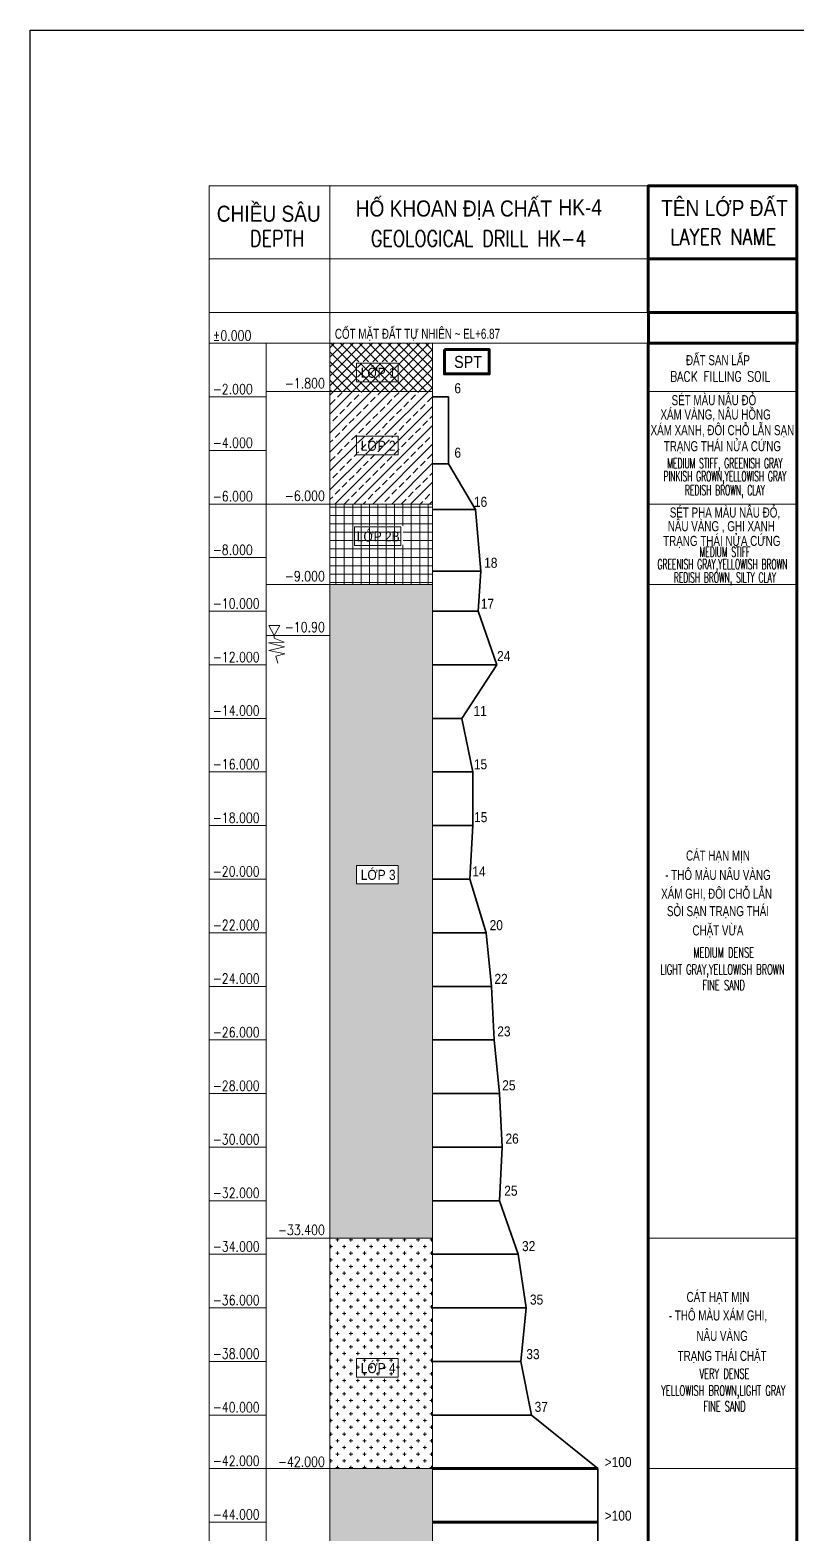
# Model space of a CAD drawing. Header units: millimetres. Extents: x -2123450 to -961021, y -260876 to 649159.
# Drawn here: x -1527985 to -1499377, y -104146 to -48019 of the extents above; entities that cross this region are included whole.
import ezdxf
from ezdxf.enums import TextEntityAlignment as Align

# ---------------------------------------------------------------- set-up
doc = ezdxf.new("R2010")
doc.units = ezdxf.units.MM
doc.header["$LTSCALE"] = 1000
doc.header["$MEASUREMENT"] = 0
doc.linetypes.add('DASHED', pattern=[19.05, 12.7, -6.35])
doc.layers.get('0').update_dxf_attribs({"linetype": 'CONTINUOUS'})
doc.layers.get('DEFPOINTS').update_dxf_attribs({"linetype": 'CONTINUOUS'})
for name, color, linetype, lineweight in [('NDC_S_CONTINUOUS', 3, 'CONTINUOUS', 20), ('NDC_S_DIM', 1, 'CONTINUOUS', 9), ('NDC_S_ENG TEXT', 2, 'CONTINUOUS', 9), ('NDC_S_FOUNDATION NAME', 7, 'CONTINUOUS', 20), ('NDC_S_HATCH MATERIAL', 8, 'CONTINUOUS', 13), ('NDC_S_LEVEL TEXT', 7, 'CONTINUOUS', 20), ('NDC_S_PILE ON FOUNDATION PLAN', 9, 'DASHED', 9), ('NDC_S_REBAR', 4, 'CONTINUOUS', 35), ('NDC_S_VN TITLE', 6, 'CONTINUOUS', 9)]:
    doc.layers.add(name, color=color, linetype=linetype, lineweight=lineweight)
doc.layers.add('TEXT', color=7, linetype='CONTINUOUS')
doc.styles.add('NDC_ARIAL', font='arial.ttf', dxfattribs={"width": 0.8})
doc.styles.add('NDC_ROMANS', font='romans.shx', dxfattribs={"width": 0.8, "bigfont": 'vns.shx'})
doc.styles.get("Standard").update_dxf_attribs({"font": 'romans.shx', "bigfont": 'vns.shx'})

# ---------------------------------------------------------------- blocks, each defined once
blk = doc.blocks.new('HK4')
at = {"layer": 'NDC_S_HATCH MATERIAL'}
h = blk.add_hatch(dxfattribs=at)
h.set_pattern_fill('ANSI37', color=256, scale=2000)
h.set_pattern_definition([(45, (599674.7, -615917.2), (-176.776695, 176.776695), []), (135, (599674.7, -615917.2), (-176.776695, -176.776695), [])])
h.paths.add_polyline_path([(8333, 0), (4509, 0), (4509, -1800), (8333, -1800)])
h.paths.add_polyline_path([(5495, -1439), (5495, -746), (7052, -746), (7052, -1439)], flags=16)
h.paths.add_polyline_path([(5542, -1412), (7077, -1412), (7077, -697), (5542, -697)], flags=16)
h = blk.add_hatch(dxfattribs=at)
h.set_pattern_fill('ANSI33', color=256, scale=2000)
h.set_pattern_definition([(45, (599674.7, -615917.2), (-353.5534, 353.5534), []), (45, (600028.26, -615917.2), (-353.5534, 353.5534), [250, -125])])
h.paths.add_polyline_path([(8333, -1800), (4509, -1800), (4509, -6000), (8333, -6000)])
h.paths.add_polyline_path([(7052, -3470), (7052, -4163), (5495, -4163), (5495, -3470)], flags=16)
h.paths.add_polyline_path([(5542, -4135), (7077, -4135), (7077, -3421), (5542, -3421)], flags=16)
h = blk.add_hatch(dxfattribs=at)
h.set_pattern_fill('NET', color=256, scale=2500, pattern_type=2)
h.set_pattern_definition([(0, (599674.7, -518011.1), (0, 312.5), []), (90, (599674.7, -518011.1), (-312.5, 2e-14), [])])
h.paths.add_polyline_path([(8333, -6000), (4509, -6000), (4509, -9000), (8333, -9000)])
h.paths.add_polyline_path([(5429, -7549), (5429, -6856), (7149, -6856), (7149, -7549)], flags=16)
h.paths.add_polyline_path([(5381, -7521), (7238, -7521), (7238, -6807), (5381, -6807)], flags=16)
h = blk.add_hatch(dxfattribs=at)
h.set_pattern_fill('AR-SAND', color=256, scale=100)
h.set_pattern_definition([(37.5, (599674.71, -615917.2), (-6.299336, 192.682377), [0, -152, 0, -170, 0, -162.5]), (7.5, (599674.7, -615917.2), (176.97767, 282.21461), [0, -82, 0, -137, 0, -52.5]), (327.5, (599551.7, -615917.2), (311.414186, 0.565905), [0, -50, 0, -180, 0, -235]), (317.5, (599551.7, -615917.2), (300.61266, 87.76756), [0, -25, 0, -118, 0, -135])])
h.paths.add_polyline_path([(8333, -9000), (4509, -9000), (4509, -33400), (8333, -33400)])
h.paths.add_polyline_path([(7052, -19485), (7052, -20177), (5495, -20177), (5495, -19485)], flags=16)
h = blk.add_hatch(dxfattribs=at)
h.set_pattern_fill('CROSS', color=256, scale=1000)
h.set_pattern_definition([(0, (599674.7, -615917.2), (250, 250), [125, -375]), (90, (599737.2, -615979.7), (-250, 250), [125, -375])])
h.paths.add_polyline_path([(8333, -33400), (4509, -33400), (4509, -42000), (8333, -42000)])
h.paths.add_polyline_path([(7052, -37893), (7052, -38586), (5495, -38586), (5495, -37893)], flags=16)
h.paths.add_polyline_path([(5542, -38558), (7077, -38558), (7077, -37844), (5542, -37844)], flags=16)
h = blk.add_hatch(dxfattribs=at)
h.set_pattern_fill('GRAVEL', color=256, scale=1000)
h.set_pattern_definition([(228.012788, (383067.294, -436211.084), (-8000, -9000), [134.536, -13319.088]), (184.969741, (382977.294, -436311.084), (12000, 1000), [230.868, -22855.9248]), (132.510447, (382747.294, -436331.084), (10000, -11000), [162.788, -16116.0326]), (267.273689, (382357.294, -436581.084), (1000, 20000), [210.238, -20813.558]), (292.833654, (382347.294, -436791.084), (-5000, 12000), [206.155, -20409.3731]), (357.273689, (382427.294, -436981.084), (-20000, 1000), [210.238, -20813.558]), (37.6942405, (382637.294, -436991.084), (-13000, -10000), [278.029, -27524.8485]), (72.255328, (382857.294, -436821.084), (7000, 22000), [262.488, -25986.3215]), (121.429566, (382937.294, -436571.084), (-8000, 13000), [210.95, -20884.0731]), (175.236358, (382827.29, -436391.08), (11000, -1000), [240.832, -11800.7626]), (222.397438, (382587.294, -436371.084), (-12000, -11000), [311.448, -30833.375]), (138.814075, (383347.29, -436591.08), (-7000, 6000), [106.301, -10523.8448]), (171.469234, (383267.294, -436521.084), (13000, -2000), [202.237, -20021.5114]), (225, (383067.3, -436491.1), (-1e-13, -1000), [141.421, -1272.7926]), (203.19859, (382997.3, -436371.08), (5000, 2000), [76.158, -7539.6151]), (291.80141, (382927.3, -436401.08), (-1000, 3000), [107.703, -5277.4618]), (30.963757, (382967.3, -436501.08), (3000, 2000), [174.929, -5656.0229]), (161.56505, (383117.3, -436411.08), (2000, -1000), [126.491, -3035.7867]), (16.38954, (382347.294, -436401.084), (10000, 3000), [177.2, -17542.8451]), (70.346176, (382517.294, -436351.084), (-4000, -11000), [148.661, -14717.4077]), (293.19859, (383117.3, -436211.08), (-2000, 5000), [152.315, -7463.4581]), (343.61046, (383177.294, -436351.084), (-10000, 3000), [177.2, -17542.8451]), (339.443955, (382347.29, -437021.08), (-5000, 2000), [170.88, -8373.1237]), (294.77514, (382507.294, -437081.084), (-5000, 11000), [143.178, -14174.643]), (66.80141, (383127.3, -437211.08), (2000, 5000), [152.315, -7463.4581]), (17.354025, (383187.294, -437071.084), (-13000, -4000), [167.631, -16595.4236]), (69.443955, (382637.29, -437211.08), (-2000, -5000), [85.44, -8458.5637]), (101.309932, (383067.3, -437211.08), (-1000, 4000), [50.99, -5048.0295]), (165.963757, (383057.3, -437161.08), (3000, -1000), [206.155, -3916.9506]), (186.009006, (382857.294, -437111.084), (10000, 1000), [191.05, -18913.9232]), (303.69007, (382967.3, -436591.08), (-1000, 2000), [144.222, -3461.3293]), (353.157227, (383047.294, -436711.084), (17000, -2000), [251.794, -24927.5626]), (60.945396, (383297.29, -436741.08), (-4000, -7000), [102.956, -10192.6741]), (90, (383347.3, -436651.1), (-1000, 1000), [60, -940]), (120.256437, (382837.294, -437081.084), (4000, -7000), [138.924, -13753.52]), (48.012788, (382767.294, -436961.084), (8000, 9000), [269.072, -13184.552]), (0, (382947.3, -436761.1), (1000, 1000), [260, -740]), (325.304846, (383207.294, -436761.084), (10000, -7000), [158.114, -15653.2743]), (254.054604, (383337.3, -436851.08), (-1000, -4000), [145.602, -7134.5079]), (207.645975, (383297.294, -436991.084), (-19000, -10000), [237.065, -23469.4742]), (175.426079, (383087.294, -437101.084), (-13000, 1000), [250.799, -24829.0734])])
h.paths.add_polyline_path([(7175, -49467), (7175, -50132), (7201, -50132), (7201, -49418), (5665, -49418), (5665, -49467)], flags=16)
h.paths.add_polyline_path([(5618, -50160), (5618, -49467), (7175, -49467), (7175, -50160)], flags=16)
h.paths.add_polyline_path([(8333, -42000), (4509, -42000), (4509, -67200), (8333, -67200)])
at = {"layer": 'NDC_S_CONTINUOUS'}
for p, q in [((4509, -67200), (4509, 5871)), ((16380, 1149), (16380, 5871)), ((0, -67200), (0, 0)), ((2130, 0), (0, 0)), ((2130, -67200), (2130, 0)), ((16381, -67199), (16380, 0)), ((8333, -67200), (8333, 0)), ((2130, -2000), (0, -2000)), ((4509, -1800), (2130, -1800)), ((8333, -1800), (4509, -1800)), ((2130, -4000), (0, -4000)), ((2130, -6000), (0, -6000)), ((4509, -6000), (2130, -6000)), ((8333, -6000), (4509, -6000)), ((8333, -6000), (4509, -6000)), ((2130, -8000), (0, -8000)), ((4509, -9000), (2130, -9000)), ((8333, -9000), (4509, -9000)), ((8333, -9000), (4509, -9000)), ((2130, -10000), (0, -10000)), ((2130, -12000), (0, -12000)), ((2130, -14000), (0, -14000)), ((2130, -16000), (0, -16000)), ((2130, -18000), (0, -18000)), ((2130, -20000), (0, -20000)), ((2130, -22000), (0, -22000)), ((2130, -24000), (0, -24000)), ((2130, -26000), (0, -26000)), ((2130, -28000), (0, -28000)), ((2130, -30000), (0, -30000)), ((2130, -32000), (0, -32000)), ((4509, -33400), (2130, -33400)), ((8333, -33400), (4509, -33400)), ((2130, -34000), (0, -34000)), ((2130, -36000), (0, -36000)), ((2130, -38000), (0, -38000)), ((2130, -40000), (0, -40000)), ((2130, -42000), (0, -42000)), ((4509, -42000), (2130, -42000)), ((8333, -42000), (4509, -42000)), ((2130, -44000), (0, -44000))]:
    blk.add_line(p, q, dxfattribs=at)
at = {"layer": 'NDC_S_CONTINUOUS', "lineweight": 100}
for p, q in [((8333, -42000), (14508, -42000)), ((8333, -44000), (14508, -44000))]:
    blk.add_line(p, q, dxfattribs=at)
at = {"layer": 'NDC_S_CONTINUOUS'}
for points in [[(4509, 3150), (0, 3150), (0, 5871), (4509, 5871)], [(16380, 3150), (4509, 3150), (4509, 5871), (16380, 5871)], [(4509, 1149), (0, 1149), (0, 3150), (4509, 3150)], [(16380, 1149), (4509, 1149), (4509, 3150), (16380, 3150)], [(4509, 0), (0, 0), (0, 1149), (4509, 1149)], [(16380, 0), (4509, 0), (4509, 1149), (16380, 1149)]]:
    blk.add_lwpolyline(points, close=True, dxfattribs=at)
at = {"layer": 'NDC_S_CONTINUOUS', "lineweight": 100}
blk.add_lwpolyline([(8779, -233), (10450, -233), (10450, -1145), (8779, -1145)], close=True, dxfattribs=at)
at = {"layer": 'NDC_S_DIM'}
for points in [[(5495, -746), (7052, -746), (7052, -1439), (5495, -1439)], [(5495, -3470), (7052, -3470), (7052, -4163), (5495, -4163)], [(5429, -6856), (7149, -6856), (7149, -7549), (5429, -7549)], [(5495, -19485), (7052, -19485), (7052, -20177), (5495, -20177)], [(5495, -37893), (7052, -37893), (7052, -38586), (5495, -38586)]]:
    blk.add_lwpolyline(points, close=True, dxfattribs=at)
at = {"layer": 'NDC_S_PILE ON FOUNDATION PLAN', "linetype": 'Continuous'}
blk.add_line((4509, -10900), (2130, -10900), dxfattribs=at)
for points in [[(2224, -10528), (2633, -10528), (2429, -10900), (2224, -10528)], [(2429, -10900), (2429, -11006), (2806, -11150), (2217, -11184), (2809, -11333), (2234, -11464), (2819, -11593), (2494, -11676), (2559, -11933)]]:
    blk.add_lwpolyline(points, dxfattribs=at)
at = {"layer": 'NDC_S_REBAR', "color": 3}
for p, q in [((8333, -2000), (8933, -2000)), ((8933, -2000), (8933, -4500)), ((8333, -4500), (8933, -4500)), ((8933, -4500), (9933, -6200)), ((8333, -6200), (9933, -6200)), ((9933, -6200), (10133, -8500)), ((8333, -8500), (10133, -8500)), ((10133, -8500), (10033, -10000)), ((8333, -10000), (10033, -10000)), ((10033, -10000), (10733, -12000)), ((8333, -12000), (10733, -12000)), ((10733, -12000), (9433, -14000)), ((8333, -14000), (9433, -14000)), ((9433, -14000), (9833, -16000)), ((8333, -16000), (9833, -16000)), ((9833, -16000), (9833, -18000)), ((8333, -18000), (9833, -18000)), ((9833, -18000), (9733, -20000)), ((8333, -20000), (9733, -20000)), ((9733, -20000), (10333, -22000)), ((8333, -22000), (10333, -22000)), ((10333, -22000), (10533, -24000)), ((8333, -24000), (10533, -24000)), ((10533, -24000), (10633, -26000)), ((8333, -26000), (10633, -26000)), ((10633, -26000), (10833, -28000)), ((8333, -28000), (10833, -28000)), ((10833, -28000), (10933, -30000)), ((8333, -30000), (10933, -30000)), ((10933, -30000), (10833, -32000)), ((8333, -32000), (10833, -32000)), ((10833, -32000), (11533, -34000)), ((8333, -34000), (11533, -34000)), ((11533, -34000), (11833, -36000)), ((8333, -36000), (11833, -36000)), ((11833, -36000), (11633, -38000)), ((8333, -38000), (11633, -38000)), ((11633, -38000), (12033, -40000)), ((8333, -40000), (12033, -40000)), ((12033, -40000), (14508, -42000)), ((14508, -42000), (14508, -66000))]:
    blk.add_line(p, q, dxfattribs=at)
at = {"layer": 'NDC_S_ENG TEXT', "style": 'NDC_ROMANS', "width": 0.8}
for s, p in [('%%P0.000', (137, 102)), ('-2.000', (137, -1898)), ('-4.000', (137, -3898)), ('-6.000', (137, -5898)), ('-8.000', (137, -7898)), ('-10.000', (137, -9898)), ('-12.000', (137, -11898)), ('-14.000', (137, -13898)), ('-16.000', (137, -15898)), ('-18.000', (137, -17898)), ('-20.000', (137, -19898)), ('-22.000', (137, -21898)), ('-24.000', (137, -23898)), ('-26.000', (137, -25898)), ('-28.000', (137, -27898)), ('-30.000', (137, -29898)), ('-32.000', (137, -31898)), ('-34.000', (137, -33898)), ('-36.000', (137, -35898)), ('-38.000', (137, -37898)), ('-40.000', (137, -39898)), ('-42.000', (137, -41898)), ('-44.000', (137, -43898))]:
    blk.add_text(s, height=375, dxfattribs=at).set_placement(p)
for s, p in [('-1.800', (4318, -1493)), ('-6.000', (4318, -5693)), ('-9.000', (4318, -8693)), ('-10.90', (4318, -10593)), ('-33.400', (4318, -33093)), ('-42.000', (4318, -41742))]:
    blk.add_text(s, height=375, dxfattribs=at).set_placement(p, align=Align.MIDDLE_RIGHT)
at = {"layer": 'NDC_S_FOUNDATION NAME', "style": 'NDC_ARIAL', "width": 0.7}
blk.add_text('CỐT MẶT ĐẤT TỰ NHIÊN ~ EL+6.87', height=375, dxfattribs=at).set_placement((4692, 167))
at = {"layer": 'NDC_S_FOUNDATION NAME', "style": 'NDC_ARIAL', "width": 0.85}
blk.add_text('SPT', height=450, dxfattribs=at).set_placement((9661, -695), align=Align.MIDDLE)
at = {"layer": 'NDC_S_LEVEL TEXT', "style": 'NDC_ARIAL', "width": 0.85}
for s, p in [('6', (9275, -1678)), ('6', (9275, -4083)), ('16', (10127, -5917)), ('18', (10509, -8191)), ('17', (10384, -9723)), ('24', (10991, -11670)), ('11', (10112, -13721)), ('15', (10125, -15716)), ('15', (10133, -17688)), ('14', (10068, -19713)), ('20', (10713, -21717)), ('22', (10891, -23719)), ('23', (10999, -25680)), ('25', (11183, -27692)), ('26', (11304, -29683)), ('25', (11259, -31628)), ('32', (11922, -33695)), ('35', (12217, -35691)), ('33', (12082, -37726)), ('37', (12391, -39695)), ('>100', (15260, -41754)), ('>100', (15260, -43754))]:
    blk.add_text(s, height=375, dxfattribs=at).set_placement(p, align=Align.MIDDLE)
at = {"layer": 'NDC_S_VN TITLE', "style": 'NDC_ARIAL', "width": 0.85}
for s, height, p in [('CHIỀU SÂU', 600, (2225, 4922)), ('HỐ KHOAN ĐỊA CHẤT', 600, (9129, 5056)), ('HK-4', 600, (13845, 5077)), ('LỚP 1', 375, (6309, -1055)), ('LỚP 2', 375, (6309, -3778)), ('LỚP 2B', 375, (6309, -7164)), ('LỚP 3', 375, (6309, -19793)), ('LỚP 4', 375, (6309, -38201))]:
    blk.add_text(s, height=height, dxfattribs=at).set_placement(p, align=Align.MIDDLE)
at = {"layer": 'TEXT', "color": 3, "linetype": 'Continuous', "ltscale": 0.8, "width": 0.8}
for s, p in [('DEPTH', (2541, 3909)), ('GEOLOGICAL DRILL HK-4', (10054, 3909))]:
    blk.add_text(s, height=600, dxfattribs=at).set_placement(p, align=Align.MIDDLE_CENTER)
blk = doc.blocks.new('TRỤ DC HK4-B3')
at = {"layer": 'NDC_S_CONTINUOUS'}
for p, q in [((21923, -7671), (16381, -7671)), ((21923, -7671), (16381, -7671)), ((21923, -11871), (16381, -11871)), ((21923, -14871), (16381, -14871)), ((21923, -39271), (16381, -39271)), ((21923, -47871), (16381, -47871))]:
    blk.add_line(p, q, dxfattribs=at)
at = {"layer": 'NDC_S_CONTINUOUS', "lineweight": 100}
for points in [[(21923, 0), (16380, 0), (16380, -2721), (21923, -2721)], [(21923, -2721), (16380, -2721), (16380, -4721), (21923, -4721)], [(21936, -4721), (16392, -4721), (16392, -5871), (21936, -5871)], [(16380, -5871), (21923, -5871), (21923, -73071), (16380, -73071)]]:
    blk.add_lwpolyline(points, close=True, dxfattribs=at)
at = {"color": 3}
blk.add_blockref('HK4', (0, -5871), dxfattribs=at)
at = {"layer": 'NDC_S_FOUNDATION NAME', "color": 2, "style": 'NDC_ARIAL', "width": 0.7}
for s, p in [('ĐẤT SAN LẤP', (18984, -6447)), ('SÉT MÀU NÂU ĐỎ', (18833, -7940)), ('XÁM VÀNG, NÂU HỒNG', (18896, -8507)), ('XÁM XANH, ĐÔI CHỖ LẪN SẠN', (19150, -9098)), ('TRẠNG THÁI NỬA CỨNG', (19150, -9695)), ('SÉT PHA MÀU NÂU ĐỎ,', (19244, -12165)), ('NÂU VÀNG , GHI XANH', (19108, -12681)), ('TRẠNG THÁI NỬA CỨNG', (19127, -13231)), ('CÁT HẠN MỊN', (18984, -24982)), ('- THÔ MÀU NÂU VÀNG', (18984, -25664)), ('XÁM GHI, ĐÔI CHỖ LẪN ', (18984, -26393)), ('SỎI SẠN TRẠNG THÁI', (18984, -27049)), ('CHẶT VỪA', (18984, -27775)), ('CÁT HẠT MỊN', (18984, -41457)), ('- THÔ MÀU XÁM GHI,', (18984, -42139)), ('NÂU VÀNG', (19139, -42868)), ('TRẠNG THÁI CHẶT', (19139, -43656))]:
    blk.add_text(s, height=375, dxfattribs=at).set_placement(p, align=Align.MIDDLE)
at = {"layer": 'NDC_S_VN TITLE', "style": 'NDC_ARIAL', "width": 0.85}
blk.add_text('TÊN LỚP ĐẤT', height=600, dxfattribs=at).set_placement((19230, -738), align=Align.MIDDLE)
at = {"layer": 'TEXT', "color": 3, "linetype": 'Continuous', "ltscale": 0.8}
for s, height, width, p in [('LAYER NAME', 600, 0.8, (19181, -1897)), ('BACK FILLING SOIL', 375, 0.8, (19064, -7109)), ('PINKISH GROWN,YELLOWISH GRAY', 375, 0.55, (19244, -10834)), ('MEDIUM STIFF, GREENISH GRAY', 375, 0.55, (19244, -10349)), ('REDISH BROWN, CLAY', 375, 0.55, (19244, -11353)), ('GREENISH GRAY,YELLOWISH BROWN', 375, 0.55, (19154, -14119)), ('MEDIUM STIFF', 375, 0.55, (19244, -13658)), ('REDISH BROWN, SILTY CLAY', 375, 0.55, (19244, -14613)), ('MEDIUM DENSE', 375, 0.6, (19199, -28610)), ('LIGHT GRAY,YELLOWISH BROWN', 375, 0.6, (19154, -29240)), ('FINE SAND', 375, 0.6, (19199, -29828)), ('VERY DENSE', 375, 0.6, (19229, -44329)), ('YELLOWISH BROWN,LIGHT GRAY', 375, 0.6, (19184, -44959)), ('FINE SAND', 375, 0.6, (19229, -45547))]:
    blk.add_text(s, height=height, dxfattribs=dict(at, width=width)).set_placement(p, align=Align.MIDDLE_CENTER)

msp = doc.modelspace()

# ---------------------------------------------------------------- hatches: boundary and pattern name
h = msp.add_hatch()
h.set_pattern_fill('ANSI31', color=256, scale=750, style=0)
h.set_pattern_definition([(45, (-1681241.78, -312321.38), (-66.29126, 66.29126), [])])
h.paths.add_polyline_path([(-1489794.93, -88969.99), (-1489817.57, -88969.99, -1), (-1489899.52, -88969.99, -1), (-1489817.57, -88969.99), (-1489794.93, -88969.99), (-1489794.93, -85253.2), (-1489919.93, -85253.2), (-1489919.93, -94211.38), (-1489794.93, -94211.38)])
h.paths.add_polyline_path([(-1491669.93, -85253.2), (-1491794.93, -85253.2), (-1491794.93, -94211.38), (-1491669.93, -94211.38)])
h.paths.add_polyline_path([(-1505851.65, -97150.71), (-1505851.65, -91750.05), (-1506391.82, -91750.05), (-1506391.82, -97150.71)], flags=9)
h.paths.add_polyline_path([(-1505784.93, -99865.34), (-1505784.93, -98783), (-1506403.15, -98783), (-1506403.15, -99865.34)], flags=9)
h.paths.add_polyline_path([(-1505784.93, -99865.34), (-1505784.93, -98783), (-1506403.15, -98783), (-1506403.15, -99865.34)], flags=9)
h.paths.add_polyline_path([(-1505851.65, -89150.71), (-1505851.65, -83750.05), (-1506391.82, -83750.05), (-1506391.82, -89150.71)], flags=9)
h.paths.add_polyline_path([(-1505851.65, -81650.71), (-1505851.65, -76250.05), (-1506391.82, -76250.05), (-1506391.82, -81650.71)], flags=9)
h.paths.add_polyline_path([(-1501161.95, -88165.99), (-1501161.95, -76469.06), (-1501780.16, -76469.06), (-1501780.16, -88165.99)], flags=9)
h.paths.add_polyline_path([(-1503780.9, -100992.88), (-1502931.65, -100992.88), (-1502931.65, -100374.66), (-1503780.9, -100374.66)], flags=9)
h.paths.add_polyline_path([(-1518004.98, -99865.34), (-1518004.98, -98783), (-1518623.2, -98783), (-1518623.2, -99865.34)], flags=9)
h.paths.add_polyline_path([(-1518004.98, -99865.34), (-1518004.98, -98783), (-1518623.2, -98783), (-1518623.2, -99865.34)], flags=9)
h.paths.add_polyline_path([(-1518071.7, -78900.71), (-1518071.7, -73500.05), (-1518611.87, -73500.05), (-1518611.87, -78900.71)], flags=9)
h.paths.add_polyline_path([(-1513283.57, -98951.32), (-1513283.57, -97868.99), (-1513901.78, -97868.99), (-1513901.78, -98951.32)], flags=9)
h.paths.add_polyline_path([(-1513382, -85415.99), (-1513382, -73719.06), (-1514000.21, -73719.06), (-1514000.21, -85415.99)], flags=9)
h.paths.add_polyline_path([(-1516000.95, -100992.88), (-1515151.7, -100992.88), (-1515151.7, -100374.66), (-1516000.95, -100374.66)], flags=9)
h.paths.add_polyline_path([(-1481951.75, -97150.71), (-1481951.75, -91750.05), (-1482491.93, -91750.05), (-1482491.93, -97150.71)], flags=9)
h.paths.add_polyline_path([(-1481885.04, -99965.34), (-1481885.04, -98883), (-1482503.25, -98883), (-1482503.25, -99965.34)], flags=9)
h.paths.add_polyline_path([(-1481951.75, -89150.71), (-1481951.75, -83750.05), (-1482491.93, -83750.05), (-1482491.93, -89150.71)], flags=9)
h.paths.add_polyline_path([(-1481951.75, -81650.71), (-1481951.75, -76250.05), (-1482491.93, -76250.05), (-1482491.93, -81650.71)], flags=9)
h.paths.add_polyline_path([(-1477262.06, -87841.22), (-1477262.06, -76493.82), (-1477880.27, -76493.82), (-1477880.27, -87841.22)], flags=9)
h.paths.add_polyline_path([(-1479879.57, -101192.88), (-1479030.32, -101192.88), (-1479030.32, -100574.66), (-1479879.57, -100574.66)], flags=9)
h.paths.add_polyline_path([(-1493223.49, -99965.34), (-1493223.49, -98883), (-1493841.71, -98883), (-1493841.71, -99965.34)], flags=9)
h.paths.add_polyline_path([(-1488600.51, -85265.99), (-1488600.51, -73569.06), (-1489218.72, -73569.06), (-1489218.72, -85265.99)], flags=9)
h.paths.add_polyline_path([(-1491218.02, -101192.88), (-1490368.77, -101192.88), (-1490368.77, -100574.66), (-1491218.02, -100574.66)], flags=9)
h.paths.add_polyline_path([(-1488502.08, -98901.32), (-1488502.08, -97818.99), (-1489120.29, -97818.99), (-1489120.29, -98901.32)], flags=9)
h.paths.add_polyline_path([(-1501063.52, -98951.32), (-1501063.52, -97868.99), (-1501681.73, -97868.99), (-1501681.73, -98951.32)], flags=9)
h.paths.add_polyline_path([(-1518071.7, -87900.71), (-1518071.7, -82500.05), (-1518611.87, -82500.05), (-1518611.87, -87900.71)], flags=9)
h.paths.add_polyline_path([(-1518071.7, -96900.71), (-1518071.7, -91500.05), (-1518611.87, -91500.05), (-1518611.87, -96900.71)], flags=9)
h.paths.add_polyline_path([(-1477163.63, -98901.32), (-1477163.63, -97818.99), (-1477781.84, -97818.99), (-1477781.84, -98901.32)], flags=9)
h.paths.add_polyline_path([(-1493290.2, -78900.71), (-1493290.2, -73500.05), (-1493830.38, -73500.05), (-1493830.38, -78900.71)], flags=9)
h.paths.add_polyline_path([(-1493290.2, -87900.71), (-1493290.2, -82500.05), (-1493830.38, -82500.05), (-1493830.38, -87900.71)], flags=9)
h.paths.add_polyline_path([(-1493290.2, -96900.71), (-1493290.2, -91500.05), (-1493830.38, -91500.05), (-1493830.38, -96900.71)], flags=9)
h.paths.add_polyline_path([(-1476947.65, -95100.86), (-1472051.47, -95100.86), (-1472051.47, -93907.14), (-1476947.65, -93907.14)], flags=9)
h.paths.add_polyline_path([(-1476488.36, -95701.52), (-1472691.91, -95701.52), (-1472691.91, -95083.31), (-1476488.36, -95083.31)], flags=9)
h.paths.add_polyline_path([(-1500847.54, -95400.86), (-1495951.36, -95400.86), (-1495951.36, -94207.14), (-1500847.54, -94207.14)], flags=9)
h.paths.add_polyline_path([(-1500610.37, -96001.52), (-1496813.92, -96001.52), (-1496813.92, -95383.31), (-1500610.37, -95383.31)], flags=9)
h.paths.add_polyline_path([(-1486863.22, -98625.89), (-1484942.89, -98625.89), (-1484942.89, -98007.68), (-1486863.22, -98007.68)], flags=9)
h.paths.add_polyline_path([(-1487816.99, -99811.61), (-1484432.48, -99811.61), (-1484432.48, -98617.69), (-1487816.99, -98617.69)], flags=9)
h.paths.add_polyline_path([(-1474922.14, -66953.47), (-1473467.78, -66953.47), (-1473467.78, -66335.25), (-1474922.14, -66335.25)], flags=9)
h.paths.add_polyline_path([(-1476744.21, -67549.07), (-1472891.89, -67549.07), (-1472891.89, -66930.85), (-1476744.21, -66930.85)], flags=9)
h.paths.add_polyline_path([(-1494004.21, -102764.76), (-1487686.4, -102764.76), (-1487686.4, -101570.83), (-1494004.21, -101570.83)], flags=9)
h.paths.add_polyline_path([(-1488303.33, -89573.19), (-1483407.15, -89573.19), (-1483407.15, -88379.26), (-1488303.33, -88379.26)], flags=9)
h.paths.add_polyline_path([(-1488286.1, -95100.86), (-1483389.92, -95100.86), (-1483389.92, -93907.14), (-1488286.1, -93907.14)], flags=9)
h.paths.add_polyline_path([(-1487826.81, -95701.52), (-1484030.36, -95701.52), (-1484030.36, -95083.31), (-1487826.81, -95083.31)], flags=9)
h.paths.add_polyline_path([(-1487003.89, -62159.79), (-1485456.21, -62159.79), (-1485456.21, -61541.58), (-1487003.89, -61541.58)], flags=9)
h.paths.add_polyline_path([(-1487967.9, -63345.51), (-1483827.86, -63345.51), (-1483827.86, -62151.58), (-1487967.9, -62151.58)], flags=9)
h.paths.add_polyline_path([(-1495259.21, -60900.8), (-1493466.78, -60900.8), (-1493466.78, -60282.59), (-1495259.21, -60282.59)], flags=9)
h.paths.add_polyline_path([(-1495450.98, -62098.37), (-1493367.76, -62098.37), (-1493367.76, -60904.65), (-1495450.98, -60904.65)], flags=9)
h.paths.add_polyline_path([(-1482665.76, -102764.76), (-1476347.95, -102764.76), (-1476347.95, -101570.83), (-1482665.76, -101570.83)], flags=9)
h.paths.add_polyline_path([(-1476964.87, -89573.19), (-1472068.69, -89573.19), (-1472068.69, -88379.26), (-1476964.87, -88379.26)], flags=9)
h.paths.add_polyline_path([(-1475524.77, -98625.89), (-1473604.44, -98625.89), (-1473604.44, -98007.68), (-1475524.77, -98007.68)], flags=9)
h.paths.add_polyline_path([(-1476478.54, -99811.61), (-1473094.02, -99811.61), (-1473094.02, -98617.69), (-1476478.54, -98617.69)], flags=9)
h.paths.add_polyline_path([(-1475665.44, -62159.79), (-1474117.76, -62159.79), (-1474117.76, -61541.58), (-1475665.44, -61541.58)], flags=9)
h.paths.add_polyline_path([(-1476629.45, -63345.51), (-1472489.4, -63345.51), (-1472489.4, -62151.58), (-1476629.45, -62151.58)], flags=9)
h.paths.add_polyline_path([(-1499703.63, -66953.47), (-1498249.27, -66953.47), (-1498249.27, -66335.25), (-1499703.63, -66335.25)], flags=9)
h.paths.add_polyline_path([(-1500644.1, -67549.07), (-1496791.79, -67549.07), (-1496791.79, -66930.85), (-1500644.1, -66930.85)], flags=9)
h.paths.add_polyline_path([(-1518785.7, -102764.76), (-1512467.9, -102764.76), (-1512467.9, -101570.83), (-1518785.7, -101570.83)], flags=9)
h.paths.add_polyline_path([(-1513084.82, -89573.19), (-1508188.64, -89573.19), (-1508188.64, -88379.26), (-1513084.82, -88379.26)], flags=9)
h.paths.add_polyline_path([(-1513067.59, -95400.86), (-1508171.41, -95400.86), (-1508171.41, -94207.14), (-1513067.59, -94207.14)], flags=9)
h.paths.add_polyline_path([(-1512830.42, -96001.52), (-1509033.97, -96001.52), (-1509033.97, -95383.31), (-1512830.42, -95383.31)], flags=9)
h.paths.add_polyline_path([(-1511644.71, -98425.89), (-1509724.38, -98425.89), (-1509724.38, -97807.68), (-1511644.71, -97807.68)], flags=9)
h.paths.add_polyline_path([(-1512598.48, -99611.61), (-1509213.97, -99611.61), (-1509213.97, -98417.69), (-1512598.48, -98417.69)], flags=9)
h.paths.add_polyline_path([(-1511785.38, -62159.79), (-1510237.7, -62159.79), (-1510237.7, -61541.58), (-1511785.38, -61541.58)], flags=9)
h.paths.add_polyline_path([(-1512749.39, -63345.51), (-1508609.35, -63345.51), (-1508609.35, -62151.58), (-1512749.39, -62151.58)], flags=9)
h.paths.add_polyline_path([(-1520040.7, -60900.8), (-1518248.27, -60900.8), (-1518248.27, -60282.59), (-1520040.7, -60282.59)], flags=9)
h.paths.add_polyline_path([(-1520232.47, -62098.37), (-1518149.25, -62098.37), (-1518149.25, -60904.65), (-1520232.47, -60904.65)], flags=9)
h.paths.add_polyline_path([(-1506565.65, -102764.76), (-1500247.84, -102764.76), (-1500247.84, -101570.83), (-1506565.65, -101570.83)], flags=9)
h.paths.add_polyline_path([(-1500864.77, -89573.19), (-1495968.59, -89573.19), (-1495968.59, -88379.26), (-1500864.77, -88379.26)], flags=9)
h.paths.add_polyline_path([(-1499424.66, -98425.89), (-1497504.33, -98425.89), (-1497504.33, -97807.68), (-1499424.66, -97807.68)], flags=9)
h.paths.add_polyline_path([(-1500378.43, -99611.61), (-1496993.92, -99611.61), (-1496993.92, -98417.69), (-1500378.43, -98417.69)], flags=9)
h.paths.add_polyline_path([(-1499565.33, -62159.79), (-1498017.65, -62159.79), (-1498017.65, -61541.58), (-1499565.33, -61541.58)], flags=9)
h.paths.add_polyline_path([(-1500529.34, -63345.51), (-1496389.3, -63345.51), (-1496389.3, -62151.58), (-1500529.34, -62151.58)], flags=9)

# ---------------------------------------------------------------- linework, layer by layer
at = {"layer": 'DEFPOINTS'}
msp.add_lwpolyline([(-1527984.86, -48018.96), (-1401834.86, -48018.96), (-1401834.86, -137118.96), (-1527984.86, -137118.96)], close=True, dxfattribs=at)

# ---------------------------------------------------------------- block references
at = {"layer": 'NDC_S_FOUNDATION NAME', "color": 3}
msp.add_blockref('TRỤ DC HK4-B3', (-1521305.94, -53837.68), dxfattribs=at)

doc.saveas('drawing.dxf')
